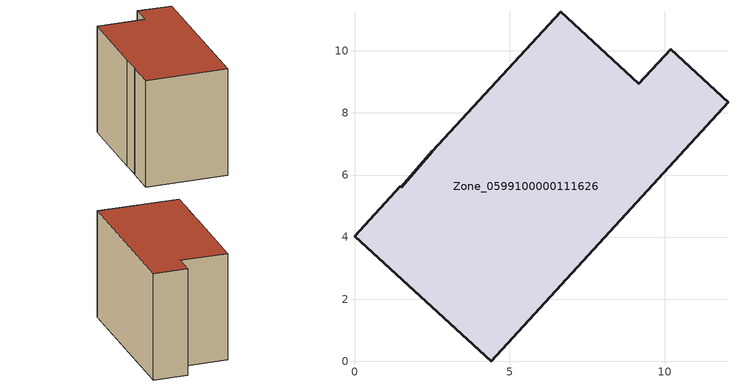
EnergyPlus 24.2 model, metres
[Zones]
Zone_0599100000111626
 floor ground (C_G): 1.51,5.61 2.51,6.76 6.64,11.26 9.17,8.94 10.19,10.05 12.04,8.35 4.4,0 0,4.03 1.48,5.64 z0
 wall outside (C_F): 12.04,8.35 10.19,10.05 9.17,8.94 6.64,11.26 2.51,6.76 1.51,5.61 1.48,5.64 0,4.03 4.4,0 12.04,8.35 z0:7.94
 roof outside (C_R): 6.64,11.26 2.51,6.76 1.51,5.61 1.48,5.64 0,4.03 4.4,0 12.04,8.35 10.19,10.05 9.17,8.94 z7.94
[BUILDING]
Pand.0599100000111626: North Axis=0; Terrain=City; Loads Convergence Tolerance Value=0.04; Temperature Convergence Tolerance Value=0.4; Solar Distribution=FullExterior; Maximum Number of Warmup Days=25; Minimum Number of Warmup Days=1
[Site:Location]
Rotterdam.The.Hague.AP_ZH_NLD Design_Conditions: Latitude=51.96; Longitude=4.45; Time Zone=1; Elevation=-4.5
[SITE:GROUNDTEMPERATURE:BUILDINGSURFACE]
18, 18, 18, 18, 18, 18, 18, 18, 18, 18, 18, 18
[MATERIAL] Thermal Absorptance=0.9; Solar Absorptance=0.7; Visible Absorptance=0.7
Name | Roughness | Thickness | Conductivity | Density | Specific Heat
G.TC.1975-1991 | MediumSmooth | 0.15 | 0.288461 | 540 | 1210
F.TC.1975-1991 | Rough | 0.3 | 0.230769 | 1920 | 840
R.TC.1975-1991 | MediumRough | 0.2 | 0.153846 | 1500 | 1000
[CONSTRUCTION]
C_G: G.TC.1975-1991
C_F: F.TC.1975-1991
C_R: R.TC.1975-1991
[ZONE]
Zone_0599100000111626: Type=1; Multiplier=1; Ceiling Height=Autocalculate; Volume=Autocalculate; Floor Area=autocalculate; Part of Total Floor Area=Yes
[ZONEINFILTRATION:DESIGNFLOWRATE]
Infil_Zone_0599100000111626: Zone or ZoneList or Space or SpaceList=Zone_0599100000111626; Schedule=AlwaysOn; Design Flow Rate Calculation Method=Flow/Area; Flow Rate per Floor Area=0.003; Constant Term Coefficient=1; Temperature Term Coefficient=0; Velocity Term Coefficient=0; Velocity Squared Term Coefficient=0
[HVACTEMPLATE:ZONE:IDEALLOADSAIRSYSTEM]
Zone_0599100000111626: Maximum Heating Supply Air Temperature=50; Minimum Cooling Supply Air Temperature=13; Maximum Heating Supply Air Humidity Ratio=0.0156; Minimum Cooling Supply Air Humidity Ratio=0.0077; Heating Limit=NoLimit; Cooling Limit=NoLimit; Dehumidification Control Type=ConstantSensibleHeatRatio; Cooling Sensible Heat Ratio=0.7; Dehumidification Setpoint=60; Humidification Control Type=None; Humidification Setpoint=30; Outdoor Air Method=None; Outdoor Air Flow Rate per Person=0.00944; Outdoor Air Flow Rate per Zone Floor Area=0; Outdoor Air Flow Rate per Zone=0; Demand Controlled Ventilation Type=None; Outdoor Air Economizer Type=NoEconomizer; Heat Recovery Type=None; Sensible Heat Recovery Effectiveness=0.7; Latent Heat Recovery Effectiveness=0.65
[ZONECONTROL:THERMOSTAT]
ThermostatControl_Zone_0599100000111626: Zone or ZoneList=Zone_0599100000111626; Control Type Schedule=DualSetpointControlType; Control 1=Thermostat_Zone_0599100000111626; Temperature Difference Between Cutout And Setpoint=0
[THERMOSTATSETPOINT:DUALSETPOINT]
Thermostat_Zone_0599100000111626: Heating Setpoint Temperature Schedule=HeatingSetpoint_Zone_0599100000111626; Cooling Setpoint Temperature Schedule=CoolingSetpoint_Zone_0599100000111626
[SCHEDULE:COMPACT]
HeatingSetpoint_Zone_0599100000111626: Through: 12/31, For: AllDays, Until: 24:00, 21
CoolingSetpoint_Zone_0599100000111626: Through: 12/31, For: AllDays, Until: 24:00, 24
DualSetpointControlType: Through: 12/31, For: AllDays, Until: 24:00, 4
AlwaysOn: Through: 12/31, For: AllDays, Until: 24:00, 1
